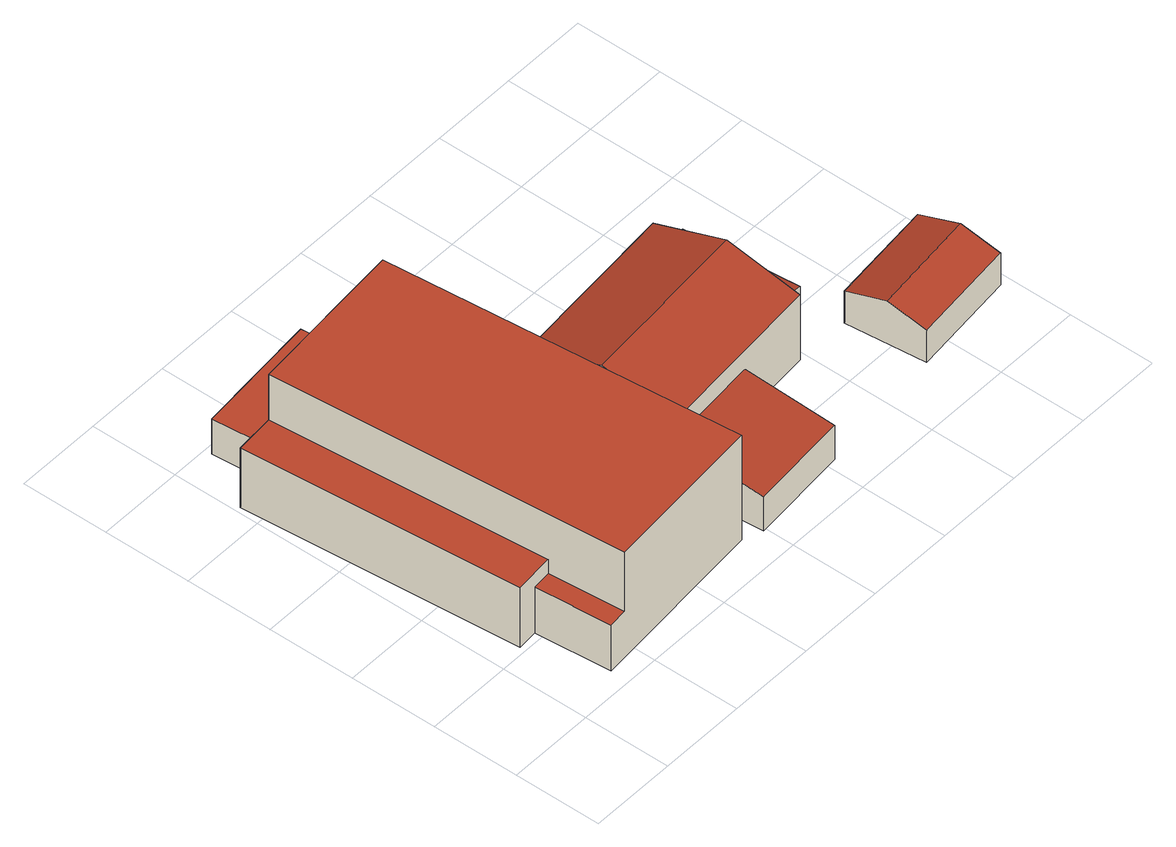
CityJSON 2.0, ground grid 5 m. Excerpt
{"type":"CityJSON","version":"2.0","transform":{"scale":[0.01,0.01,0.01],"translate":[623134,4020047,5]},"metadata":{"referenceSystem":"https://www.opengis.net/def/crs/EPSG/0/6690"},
"CityObjects":{
"building1":{"type":"Building","attributes":{"class":"3001","usage":"441","measuredHeight":6.8,"storeysAboveGround":9999,"RiverFloodingRiskAttribute.description":"1","RiverFloodingRiskAttribute.rank":"1","RiverFloodingRiskAttribute.depth":0.44,"RiverFloodingRiskAttribute.adminType":"2","RiverFloodingRiskAttribute.scale":"2","RiverFloodingRiskAttribute.duration":0,"BuildingDetailAttribute.buildingStructureType":"611","BuildingDetailAttribute.buildingStructureOrgType":"Null","BuildingDetailAttribute.urbanPlanType":"21","BuildingDetailAttribute.districtsAndZonesType":"Null","BuildingDetailAttribute.landUseType":"213","BuildingDetailAttribute.orgUsage":"17","BuildingDetailAttribute.specifiedBuildingCoverageRate":-9999,"BuildingDetailAttribute.specifiedFloorAreaRate":-9999,"BuildingDetailAttribute.surveyYear":2023,"BuildingIDAttribute.prefecture":"17","BuildingIDAttribute.city":"17206"},"geometry":[{"type":"Solid","lod":"2","boundaries":[[[[0,1,2,3,4,5]],[[6,7,8,9]],[[10,11,12,13]],[[14,15,16,17]],[[15,0,5,16]],[[17,16,5,4,8,7]],[[15,14,10,13,1,0]],[[2,12,11,6,9,3]],[[8,4,3,9]],[[6,11,10,14,17,7]],[[12,2,1,13]]]],"semantics":{"surfaces":[{"type":"GroundSurface"},{"type":"RoofSurface"},{"type":"WallSurface"}],"values":[[0,1,1,1,2,2,2,2,2,2,2]]}}]},
"building2":{"type":"Building","attributes":{"class":"Null","usage":"461","measuredHeight":2.3,"storeysAboveGround":9999,"BuildingDetailAttribute.buildingStructureType":"611","BuildingDetailAttribute.buildingStructureOrgType":"Null","BuildingDetailAttribute.urbanPlanType":"21","BuildingDetailAttribute.districtsAndZonesType":"Null","BuildingDetailAttribute.landUseType":"213","BuildingDetailAttribute.orgUsage":"Null","BuildingDetailAttribute.specifiedBuildingCoverageRate":-9999,"BuildingDetailAttribute.specifiedFloorAreaRate":-9999,"BuildingDetailAttribute.surveyYear":2023,"BuildingIDAttribute.prefecture":"17","BuildingIDAttribute.city":"17206"},"geometry":[{"type":"Solid","lod":"2","boundaries":[[[[18,19,20,21]],[[22,23,24,25]],[[23,21,20,24]],[[22,18,21,23]],[[24,20,19,25]],[[25,19,18,22]]]],"semantics":{"surfaces":[{"type":"GroundSurface"},{"type":"RoofSurface"},{"type":"WallSurface"}],"values":[[0,1,2,2,2,2]]}}]},
"building3":{"type":"Building","attributes":{"class":"3001","usage":"451","measuredHeight":5.5,"storeysAboveGround":9999,"RiverFloodingRiskAttribute.description":"1","RiverFloodingRiskAttribute.rank":"1","RiverFloodingRiskAttribute.depth":0.48,"RiverFloodingRiskAttribute.adminType":"2","RiverFloodingRiskAttribute.scale":"2","RiverFloodingRiskAttribute.duration":0,"BuildingDetailAttribute.buildingStructureType":"611","BuildingDetailAttribute.buildingStructureOrgType":"Null","BuildingDetailAttribute.urbanPlanType":"21","BuildingDetailAttribute.districtsAndZonesType":"Null","BuildingDetailAttribute.landUseType":"219","BuildingDetailAttribute.orgUsage":"20","BuildingDetailAttribute.specifiedBuildingCoverageRate":-9999,"BuildingDetailAttribute.specifiedFloorAreaRate":-9999,"BuildingDetailAttribute.surveyYear":2023,"BuildingIDAttribute.prefecture":"17","BuildingIDAttribute.city":"17206"},"geometry":[{"type":"Solid","lod":"2","boundaries":[[[[26,27,28,29,30,31,32,33]],[[34,35,36,37]],[[38,39,40,41]],[[42,43,44,45]],[[46,47,41,40]],[[46,35,34,30,29,47]],[[44,27,26,45]],[[30,34,37,31]],[[42,45,26,33,39,38]],[[43,42,38,41,47,29,28]],[[36,32,31,37]],[[32,36,35,46,40,39,33]],[[43,28,27,44]]]],"semantics":{"surfaces":[{"type":"GroundSurface"},{"type":"RoofSurface"},{"type":"WallSurface"}],"values":[[0,1,1,1,1,2,2,2,2,2,2,2,2]]}}]},
"building4":{"type":"Building","attributes":{"class":"3001","usage":"451","measuredHeight":2.8,"storeysAboveGround":9999,"BuildingDetailAttribute.buildingStructureType":"611","BuildingDetailAttribute.buildingStructureOrgType":"Null","BuildingDetailAttribute.urbanPlanType":"21","BuildingDetailAttribute.districtsAndZonesType":"Null","BuildingDetailAttribute.landUseType":"219","BuildingDetailAttribute.orgUsage":"20","BuildingDetailAttribute.specifiedBuildingCoverageRate":-9999,"BuildingDetailAttribute.specifiedFloorAreaRate":-9999,"BuildingDetailAttribute.surveyYear":2023,"BuildingIDAttribute.prefecture":"17","BuildingIDAttribute.city":"17206"},"geometry":[{"type":"Solid","lod":"2","boundaries":[[[[48,49,50,51]],[[52,53,54,55]],[[56,57,55,54]],[[50,49,52,55,57]],[[52,49,48,53]],[[51,56,54,53,48]],[[56,51,50,57]]]],"semantics":{"surfaces":[{"type":"GroundSurface"},{"type":"RoofSurface"},{"type":"WallSurface"}],"values":[[0,1,1,2,2,2,2]]}}]}
},
"vertices":[
[267,534,112],[149,523,112],[19,2117,112],[1171,2223,112],[1358,195,112],[302,98,112],[247,2138,796],[412,108,796],[1358,195,796],[1171,2223,796],[377,544,500],[247,2138,500],[19,2117,500],[149,523,500],[377,544,411],[267,534,411],[302,98,411],[412,108,411],
[197,2441,121],[919,2508,121],[940,2274,121],[216,2208,121],[197,2441,352],[216,2208,352],[940,2274,352],[919,2508,352],
[2624,1620,95],[2685,956,95],[2443,933,95],[2459,767,95],[2011,726,95],[2058,218,95],[1482,166,95],[1373,1505,95],[2011,726,401],[1441,673,401],[1482,166,319],[2058,218,318],[2382,1598,520],[1373,1505,520],[1407,1089,646],[2420,1182,646],[2382,1598,336],[2443,933,335],[2685,956,285],[2624,1620,285],[1441,673,520],[2459,767,520],
[2754,746,129],[3364,814,129],[3415,353,129],[2800,285,129],[3364,814,337],[2754,746,337],[2778,507,408],[3390,575,408],[2800,285,337],[3415,353,337]
]}
